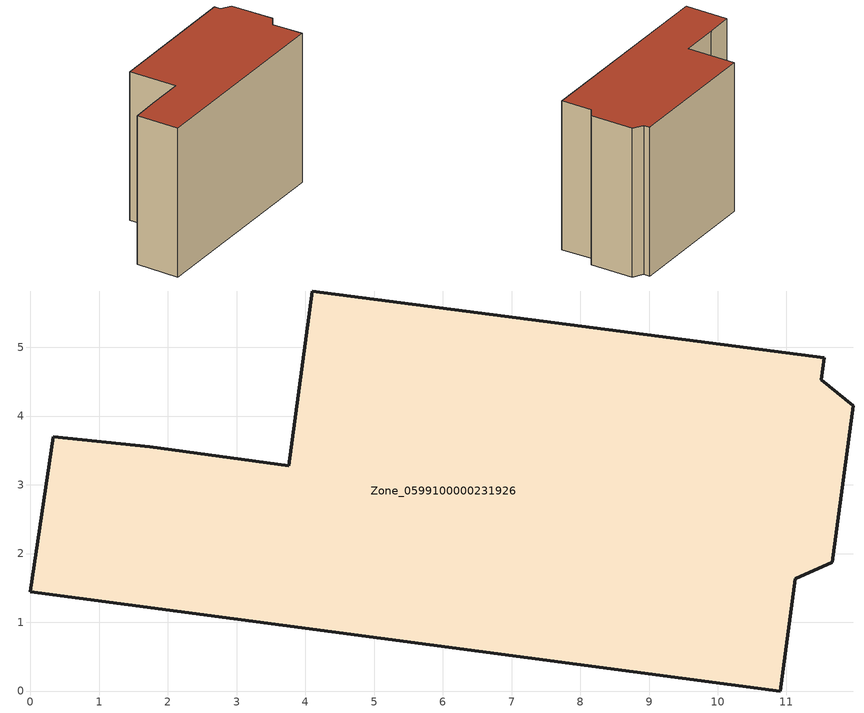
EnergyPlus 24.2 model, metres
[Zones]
Zone_0599100000231926
 floor ground (C_G): 11.97,4.15 11.67,1.87 11.13,1.63 10.91,0 0,1.44 0.33,3.7 1.74,3.55 3.76,3.28 4.1,5.82 11.55,4.85 11.51,4.53 z2.75
 wall outside (C_F): 11.51,4.53 11.55,4.85 4.1,5.82 3.76,3.28 1.74,3.55 0.33,3.7 0,1.44 10.91,0 11.13,1.63 11.67,1.87 11.97,4.15 11.51,4.53 z2.75:10.75
 roof outside (C_R): 11.67,1.87 11.97,4.15 11.51,4.53 11.55,4.85 4.1,5.82 3.76,3.28 1.74,3.55 0.33,3.7 0,1.44 10.91,0 11.13,1.63 z10.75
[BUILDING]
Pand.0599100000231926: North Axis=0; Terrain=City; Loads Convergence Tolerance Value=0.04; Temperature Convergence Tolerance Value=0.4; Solar Distribution=FullExterior; Maximum Number of Warmup Days=25; Minimum Number of Warmup Days=1
[Site:Location]
Rotterdam.The.Hague.AP_ZH_NLD Design_Conditions: Latitude=51.96; Longitude=4.45; Time Zone=1; Elevation=-4.5
[SITE:GROUNDTEMPERATURE:BUILDINGSURFACE]
18, 18, 18, 18, 18, 18, 18, 18, 18, 18, 18, 18
[MATERIAL] Thermal Absorptance=0.9; Solar Absorptance=0.7; Visible Absorptance=0.7
Name | Roughness | Thickness | Conductivity | Density | Specific Heat
G.TI.1946 | MediumSmooth | 0.15 | 1 | 540 | 1210
F.TI.1946 | Rough | 0.3 | 0.857143 | 1920 | 840
R.TI.1946 | MediumRough | 0.2 | 0.1 | 1500 | 1000
[CONSTRUCTION]
C_G: G.TI.1946
C_F: F.TI.1946
C_R: R.TI.1946
[ZONE]
Zone_0599100000231926: Type=1; Multiplier=1; Ceiling Height=Autocalculate; Volume=Autocalculate; Floor Area=autocalculate; Part of Total Floor Area=Yes
[ZONEINFILTRATION:DESIGNFLOWRATE]
Infil_Zone_0599100000231926: Zone or ZoneList or Space or SpaceList=Zone_0599100000231926; Schedule=AlwaysOn; Design Flow Rate Calculation Method=Flow/Area; Flow Rate per Floor Area=0.003; Constant Term Coefficient=1; Temperature Term Coefficient=0; Velocity Term Coefficient=0; Velocity Squared Term Coefficient=0
[HVACTEMPLATE:ZONE:IDEALLOADSAIRSYSTEM]
Zone_0599100000231926: Maximum Heating Supply Air Temperature=50; Minimum Cooling Supply Air Temperature=13; Maximum Heating Supply Air Humidity Ratio=0.0156; Minimum Cooling Supply Air Humidity Ratio=0.0077; Heating Limit=NoLimit; Cooling Limit=NoLimit; Dehumidification Control Type=ConstantSensibleHeatRatio; Cooling Sensible Heat Ratio=0.7; Dehumidification Setpoint=60; Humidification Control Type=None; Humidification Setpoint=30; Outdoor Air Method=None; Outdoor Air Flow Rate per Person=0.00944; Outdoor Air Flow Rate per Zone Floor Area=0; Outdoor Air Flow Rate per Zone=0; Demand Controlled Ventilation Type=None; Outdoor Air Economizer Type=NoEconomizer; Heat Recovery Type=None; Sensible Heat Recovery Effectiveness=0.7; Latent Heat Recovery Effectiveness=0.65
[ZONECONTROL:THERMOSTAT]
ThermostatControl_Zone_0599100000231926: Zone or ZoneList=Zone_0599100000231926; Control Type Schedule=DualSetpointControlType; Control 1=Thermostat_Zone_0599100000231926; Temperature Difference Between Cutout And Setpoint=0
[THERMOSTATSETPOINT:DUALSETPOINT]
Thermostat_Zone_0599100000231926: Heating Setpoint Temperature Schedule=HeatingSetpoint_Zone_0599100000231926; Cooling Setpoint Temperature Schedule=CoolingSetpoint_Zone_0599100000231926
[SCHEDULE:COMPACT]
HeatingSetpoint_Zone_0599100000231926: Through: 12/31, For: AllDays, Until: 24:00, 21
CoolingSetpoint_Zone_0599100000231926: Through: 12/31, For: AllDays, Until: 24:00, 24
DualSetpointControlType: Through: 12/31, For: AllDays, Until: 24:00, 4
AlwaysOn: Through: 12/31, For: AllDays, Until: 24:00, 1
